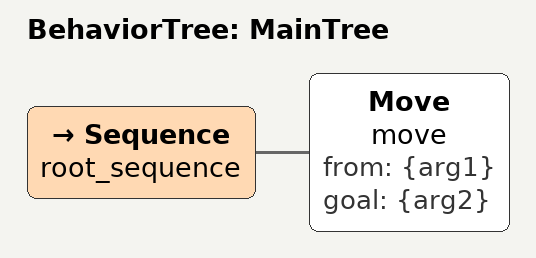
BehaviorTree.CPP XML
<root BTCPP_format="4" main_tree_to_execute = "MainTree" >
    <BehaviorTree ID="MainTree">
       <Sequence name="root_sequence">
           <Move    name="move" from="{arg1}" goal="{arg2}" />
       </Sequence>
    </BehaviorTree>
</root>
